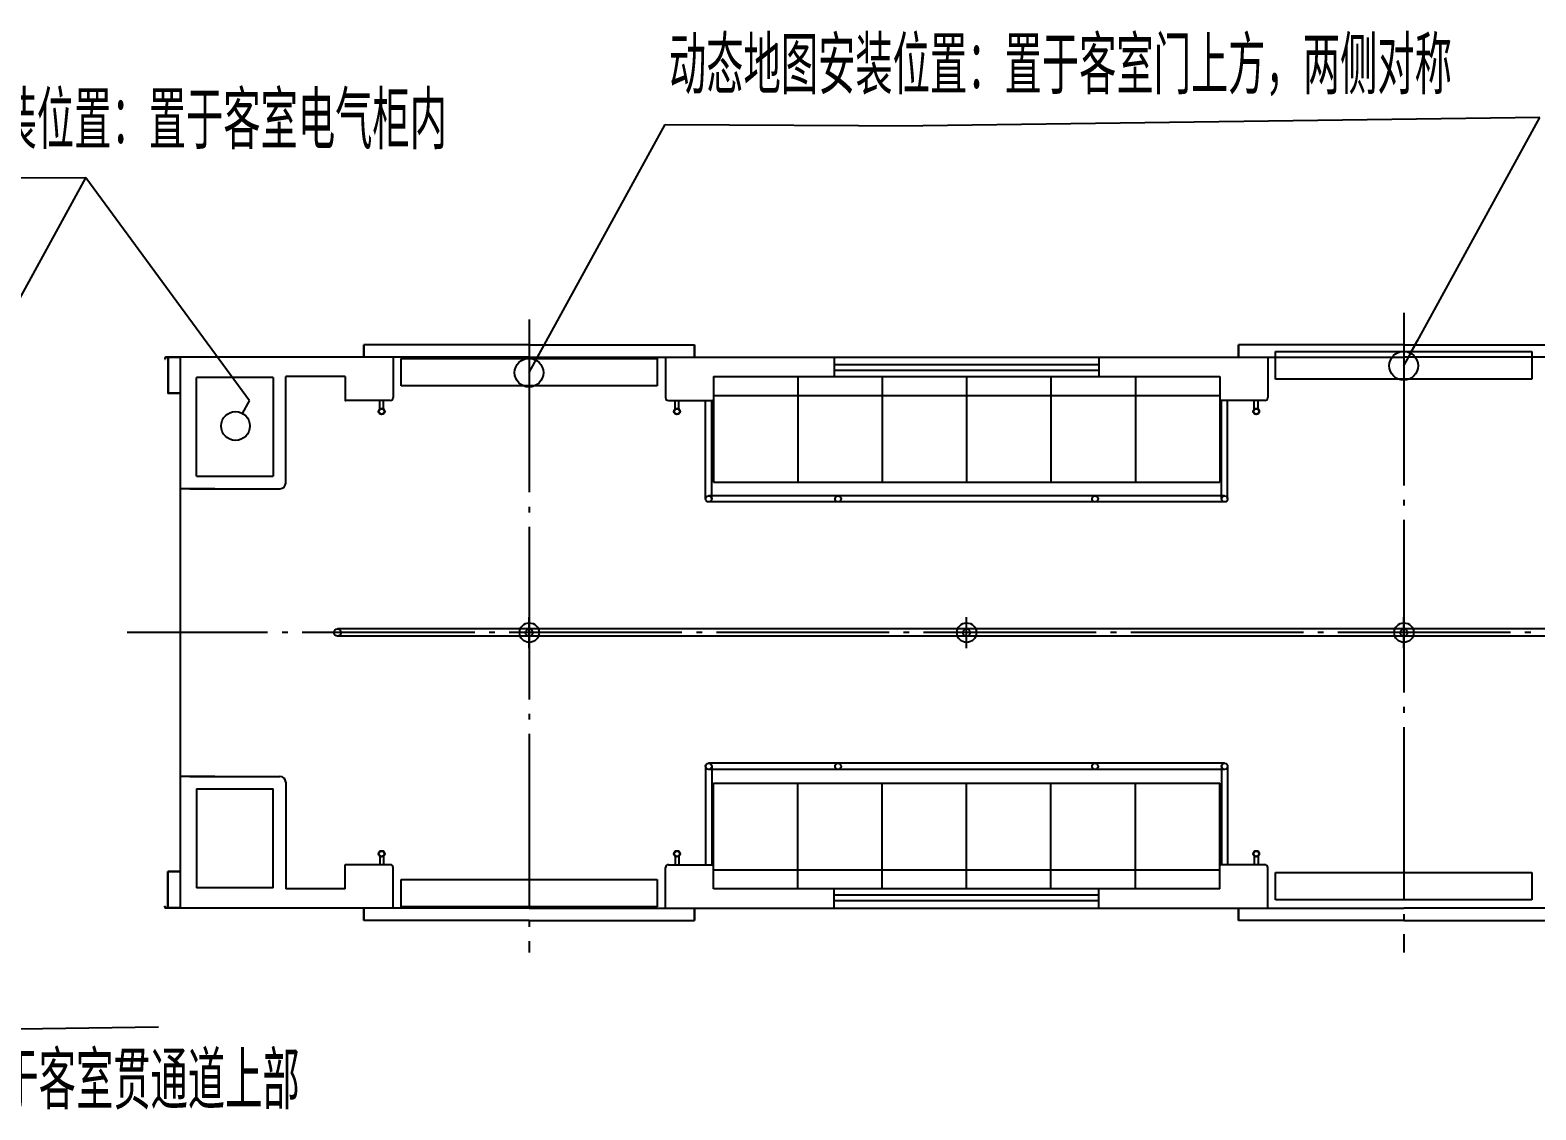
# Model space of a CAD drawing. Extents: x 39751 to 116307, y -36149 to -14965.
# Drawn here: x 67273 to 75124, y -35247 to -29618 of the extents above; entities that cross this region are included whole.
import ezdxf

# ---------------------------------------------------------------- set-up
doc = ezdxf.new("R2010")
doc.units = 0
doc.header["$LTSCALE"] = 1500
for name, pattern in [('CENTER', [1.32, 1.2, -0.05, 0.02, -0.05]), ('CENTER2', [0.72, 0.6, -0.05, 0.02, -0.05]), ('GEN3A', [3.125, 2.25, -0.875]), ('PHAN', [0.76, 0.57, -0.05, 0.02, -0.05, 0.02, -0.05])]:
    doc.linetypes.add(name, pattern=pattern)
for name, color, linetype in [('01', 7, 'Continuous'), ('1', 1, 'CENTER'), ('3A', 6, 'GEN3A'), ('confine0', 7, 'Continuous'), ('confine7', 4, 'CENTER2'), ('confine9', 1, 'PHAN'), ('confinea', 3, 'Continuous')]:
    doc.layers.add(name, color=color, linetype=linetype)
doc.layers.add('AM_0', color=7, linetype='Continuous', lineweight=30)
doc.styles.get("Standard").update_dxf_attribs({"font": 'gbenor.shx', "width": 0.9, "bigfont": 'gbcbig.shx'})
doc.dimstyles.get("Standard").update_dxf_attribs({"dimtxt": 3.5, "dimasz": 3, "dimexe": 1, "dimexo": 0, "dimgap": 1, "dimtad": 1, "dimdec": 0, "dimdsep": 46, "dimtxsty": 'Standard', "dimblk": 'CLOSED', "dimcen": 0, "dimadec": 0, "dimazin": 2, "dimtfac": 1, "dimtdec": 0, "dimtofl": 0, "dimtmove": 2, "dimatfit": 3, "dimldrblk": 'NONE', "dimfxl": 0.18, "dimtolj": 1, "dimtzin": 0, "dimarcsym": 0})

# ---------------------------------------------------------------- blocks, each defined once
blk = doc.blocks.new('_DotBlank')
at = {"color": 0, "linetype": 'ByBlock', "lineweight": -2}
blk.add_line((-0.5, 0), (-1, 0), dxfattribs=at)
blk.add_circle((0, 0), 0.5, dxfattribs=at)

msp = doc.modelspace()

# ---------------------------------------------------------------- linework, layer by layer
for p, q in [((68055.7, -31323), (67980.2, -31323)), ((69165.7, -31323), (69165.7, -31534)), ((70585.7, -31323), (70585.7, -31534)), ((73725.7, -31323), (73725.7, -31534)), ((67975.7, -31327.5), (67975.7, -31333)), ((67975.7, -31333), (67977.2, -31333)), ((67977.2, -31327.5), (67977.2, -31333)), ((68055.7, -31324.5), (67980.2, -31324.5)), ((67990.7, -31324.5), (67990.7, -31513)), ((67992.2, -31324.5), (67992.2, -31511.5)), ((68915.7, -31423), (68915.7, -31546)), ((70835.7, -31423), (70835.7, -31546)), ((73475.7, -31423), (73475.7, -31546)), ((68055.7, -31513), (67990.7, -31513)), ((68055.7, -31511.5), (67992.2, -31511.5)), ((69150.7, -31549), (68918.7, -31549)), ((70600.7, -31549), (70832.7, -31549)), ((70835.6, -31523), (73475.6, -31523)), ((73710.7, -31549), (73478.7, -31549)), ((68915.7, -34095), (68915.7, -33972)), ((69150.7, -33969), (68918.7, -33969)), ((69165.7, -34195), (69165.7, -33984)), ((70585.7, -34195), (70585.7, -33984)), ((70600.7, -33969), (70832.7, -33969)), ((70835.7, -34095), (70835.7, -33972)), ((73475.7, -34095), (73475.7, -33972)), ((73710.7, -33969), (73478.7, -33969)), ((73725.7, -34195), (73725.7, -33984)), ((68055.7, -34005), (67990.7, -34005)), ((67990.7, -34193.5), (67990.7, -34005)), ((68055.7, -34006.5), (67992.2, -34006.5)), ((67992.2, -34193.5), (67992.2, -34006.5)), ((70835.6, -33995), (73475.6, -33995)), ((67975.7, -34190.5), (67975.7, -34185)), ((67975.7, -34185), (67977.2, -34185)), ((67977.2, -34190.5), (67977.2, -34185)), ((68055.7, -34193.5), (67980.2, -34193.5)), ((68055.7, -34195), (67980.2, -34195))]:
    msp.add_line(p, q)
at = {"color": 7, "ltscale": 0.108891}
for p, q in [((70835.6, -31975), (73475.6, -31975)), ((70835.6, -33543), (73475.6, -33543))]:
    msp.add_line(p, q, dxfattribs=at)
for centre in [(69875.7, -32759), (72155.7, -32758.9), (74435.7, -32759)]:
    msp.add_circle(centre, 51)
for centre, radius, start, end in [((67980.2, -31327.5), 4.5, 90, 180), ((67980.2, -31327.5), 3, 90, 180), ((68918.7, -31546), 3, 180, 270), ((69150.7, -31534), 15, 270, 0), ((70600.7, -31534), 15, 180, 270), ((70832.7, -31546), 3, 270, 0), ((73478.7, -31546), 3, 180, 270), ((73710.7, -31534), 15, 270, 0), ((68918.7, -33972), 3, 90, 180), ((69150.7, -33984), 15, 0, 90), ((70600.7, -33984), 15, 90, 180), ((70832.7, -33972), 3, 0, 90), ((73478.7, -33972), 3, 90, 180), ((73710.7, -33984), 15, 0, 90), ((67980.2, -34190.5), 4.5, 180, 270), ((67980.2, -34190.5), 3, 180, 270)]:
    msp.add_arc(centre, radius, start, end)
at = {"layer": '01'}
for p, q in [((68055.7, -31323), (68055.7, -34195)), ((70835.6, -31423), (70835.6, -31975)), ((70835.7, -31423), (70835.6, -31975)), ((71275.6, -31423), (71275.6, -31975)), ((71715.6, -31423), (71715.6, -31975.1)), ((72155.6, -31423), (72155.6, -31975)), ((72595.6, -31423), (72595.6, -31975)), ((73035.6, -31423), (73035.6, -31975)), ((73475.6, -31423), (73475.6, -31975)), ((70835.6, -34095), (70835.6, -33543)), ((70835.7, -34095), (70835.6, -33543)), ((71275.6, -34095), (71275.6, -33543)), ((71715.6, -34095), (71715.6, -33543)), ((72155.6, -34095), (72155.6, -33543)), ((72595.6, -34095), (72595.6, -33543)), ((73035.6, -34095), (73035.6, -33543)), ((73475.6, -34095), (73475.6, -33543))]:
    msp.add_line(p, q, dxfattribs=at)
for centre in [(70810.7, -32062), (70810.7, -32062), (73500.6, -32062), (70810.7, -33456), (70810.7, -33456), (73500.6, -33456)]:
    msp.add_circle(centre, 16, dxfattribs=at)
at = {"layer": '1'}
for points in [[(73766.9, -31293.8), (75102.9, -31293.8), (75102.9, -31437), (73766.9, -31437)], [(69206.9, -31329.7), (70542.9, -31329.7), (70542.9, -31472.8), (69206.9, -31472.8)], [(69206.9, -34045.3), (70542.9, -34045.3), (70542.9, -34188.4), (69206.9, -34188.4)], [(73766.9, -34009.4), (75102.9, -34009.4), (75102.9, -34152.6), (73766.9, -34152.6)]]:
    msp.add_lwpolyline(points, close=True, dxfattribs=at)
at = {"layer": '3A', "color": 1}
for p, q in [((68140.7, -31944), (68140.7, -31429)), ((68540.7, -31429), (68140.7, -31429)), ((68540.7, -31429), (68540.7, -31944)), ((68140.7, -31944), (68540.7, -31944))]:
    msp.add_line(p, q, dxfattribs=at)
at = {"layer": '3A'}
for p, q in [((68140.7, -33574), (68540.7, -33574)), ((68140.7, -33574), (68140.7, -34089)), ((68540.7, -34089), (68540.7, -33574)), ((68540.7, -34089), (68140.7, -34089))]:
    msp.add_line(p, q, dxfattribs=at)
at = {"layer": 'AM_0'}
for p, q in [((69013.7, -31259), (69013.7, -31323)), ((70737.7, -31259), (70737.7, -31323)), ((73573.7, -31259), (73573.7, -31323)), ((69013.7, -34259), (69013.7, -34195)), ((70737.7, -34259), (70737.7, -34195)), ((73573.7, -34259), (73573.7, -34195))]:
    msp.add_line(p, q, dxfattribs=at)
at = {"layer": 'confine0'}
for p, q in [((69875.7, -31323), (68055.7, -31323)), ((69875.7, -31259), (69013.7, -31259)), ((69875.7, -31259), (70737.7, -31259)), ((69875.7, -31323), (74435.7, -31323)), ((71465.7, -31323), (71465.7, -31423)), ((72845.7, -31323), (72845.7, -31423)), ((74435.7, -31259), (73573.7, -31259)), ((74435.6, -31259), (75297.6, -31259)), ((78995.7, -31323), (74435.7, -31323)), ((71465.7, -31361), (72845.7, -31361)), ((71465.7, -31391), (72845.7, -31391)), ((71465.7, -31399), (71465.7, -31423)), ((68915.7, -31423), (68605.7, -31423)), ((68605.7, -31979), (68605.7, -31423)), ((70835.7, -31423), (73475.7, -31423)), ((69095.7, -31593.5), (69095.7, -31549)), ((69115.7, -31593.5), (69115.7, -31549)), ((70635.7, -31593.5), (70635.7, -31549)), ((70655.7, -31593.5), (70655.7, -31549)), ((73655.7, -31593.5), (73655.7, -31549)), ((73675.7, -31593.5), (73675.7, -31549)), ((68235.7, -32009), (68055.7, -32009)), ((68105.7, -32009), (68575.7, -32009)), ((68235.7, -33509), (68055.7, -33509)), ((68105.7, -33509), (68575.7, -33509)), ((68605.7, -33539), (68605.7, -34095)), ((69095.7, -33924.5), (69095.7, -33969)), ((69115.7, -33924.5), (69115.7, -33969)), ((70635.7, -33924.5), (70635.7, -33969)), ((70655.7, -33924.5), (70655.7, -33969)), ((73655.7, -33924.5), (73655.7, -33969)), ((73675.7, -33924.5), (73675.7, -33969)), ((68915.7, -34095), (68605.7, -34095)), ((73475.7, -34095), (70835.7, -34095)), ((71465.7, -34195), (71465.7, -34095)), ((72845.7, -34127), (71465.7, -34127)), ((72845.7, -34195), (72845.7, -34095)), ((72845.7, -34119), (72845.7, -34095)), ((69875.7, -34195), (68055.7, -34195)), ((69875.7, -34195), (74435.7, -34195)), ((72845.7, -34157), (71465.7, -34157)), ((78995.7, -34195), (74435.7, -34195)), ((69875.7, -34259), (69013.7, -34259)), ((69875.7, -34259), (70737.7, -34259)), ((74435.7, -34259), (73573.7, -34259)), ((74435.6, -34259), (75297.6, -34259))]:
    msp.add_line(p, q, dxfattribs=at)
for centre, radius in [((69105.7, -31606), 16), ((69105.7, -31606), 14), ((70645.7, -31606), 16), ((70645.7, -31606), 14), ((73665.7, -31606), 16), ((73665.7, -31606), 14), ((69875.7, -32759), 19), ((72155.7, -32758.9), 19), ((74435.7, -32759), 19), ((69105.7, -33912), 16), ((69105.7, -33912), 14), ((70645.7, -33912), 16), ((70645.7, -33912), 14), ((73665.7, -33912), 16), ((73665.7, -33912), 14)]:
    msp.add_circle(centre, radius, dxfattribs=at)
for centre, start, end in [((68575.7, -31979), 270, 0), ((68575.7, -33539), 0, 90)]:
    msp.add_arc(centre, 30, start, end, dxfattribs=at)
at = {"layer": 'confine7'}
for p, q in [((69875.7, -31127.4), (69875.7, -34426.6)), ((74435.7, -31091.6), (74435.7, -34426.6)), ((90111.6, -32759), (67779.1, -32759))]:
    msp.add_line(p, q, dxfattribs=at)
at = {"layer": 'confine7', "color": 0, "linetype": 'ByBlock'}
for p, q in [((89115.7, -32740), (68875.7, -32740)), ((89115.7, -32778), (68875.7, -32778))]:
    msp.add_line(p, q, dxfattribs=at)
at = {"layer": 'confine9'}
for p, q in [((69875.7, -32839.3), (69875.7, -32678.7)), ((72155.7, -32839.2), (72155.7, -32678.6)), ((74435.7, -32839.3), (74435.7, -32678.7)), ((74435.7, -32839.3), (74435.7, -32678.7))]:
    msp.add_line(p, q, dxfattribs=at)
at = {"layer": 'confinea'}
msp.add_line((68416.4, -31550.2), (67564.3, -30387.8), dxfattribs=at)
at = {"layer": 'confinea', "color": 7}
for p, q in [((70794.7, -32062), (70794.7, -31549)), ((70826.7, -32062), (70826.7, -31549)), ((73484.6, -32062), (73484.6, -31549)), ((73516.6, -32062), (73516.6, -31549)), ((73500.6, -32046), (70810.7, -32046)), ((73500.6, -32078), (70810.7, -32078)), ((73500.6, -33440), (70810.7, -33440)), ((70794.7, -33456), (70794.7, -33969)), ((73500.6, -33472), (70810.7, -33472)), ((70826.7, -33456), (70826.7, -33969)), ((73484.6, -33456), (73484.6, -33969)), ((73516.6, -33456), (73516.6, -33969))]:
    msp.add_line(p, q, dxfattribs=at)
for centre, radius in [((71485.6, -32061.8), 16), ((72825.7, -32061.8), 16), ((68875.7, -32759), 19), ((71485.6, -33456.2), 16), ((72825.7, -33456.3), 16)]:
    msp.add_circle(centre, radius, dxfattribs=at)

# ---------------------------------------------------------------- block references
at = {"layer": 'confinea', "xscale": 150, "yscale": 150, "zscale": 150, "rotation": 241.2453244796767}
msp.add_blockref('_DotBlank', (68344.3, -31681.7), dxfattribs=at)

# ---------------------------------------------------------------- texts
at = {"layer": 'confinea', "char_height": 300, "width": 6000, "attachment_point": 1}
for s, insert in [('动态地图安装位置：置于客室门上方，两侧对称', (70603.7, -29652.7)), ('客室机柜、车载监控网络硬盘录像机安装位置：置于客室电气柜内', (63809.1, -29939)), ('客室LED屏安装位置：置于客室贯通道上部', (64845, -34945.3))]:
    msp.add_mtext(s, dxfattribs=dict(at, insert=insert))

# ---------------------------------------------------------------- leaders
at = {"layer": 'confinea', "annotation_type": 0, "has_hookline": 1, "hookline_direction": 0}
for points, text_width in [([(69874.3, -31403.5), (70584.3, -30109.6), (71927.1, -30116.1)], 3662.9), ([(74434.3, -31367.7), (75144.3, -30073.8), (71927.1, -30116.1)], 3662.9), ([(66854.3, -31681.7), (67564.3, -30387.8), (66347.3, -30394.2)], 3662.9), ([(66948.5, -32690.3), (65671.8, -34845.3), (67942.7, -34814.7)], 4073.8)]:
    msp.add_leader(points, dimstyle='Standard', override={"dimscale": 50, "dimgap": 1, "dimtad": 0, "dimldrblk": 'DotBlank', "dimarcsym": 1}, dxfattribs=dict(at, text_width=text_width))

doc.saveas('drawing.dxf')
